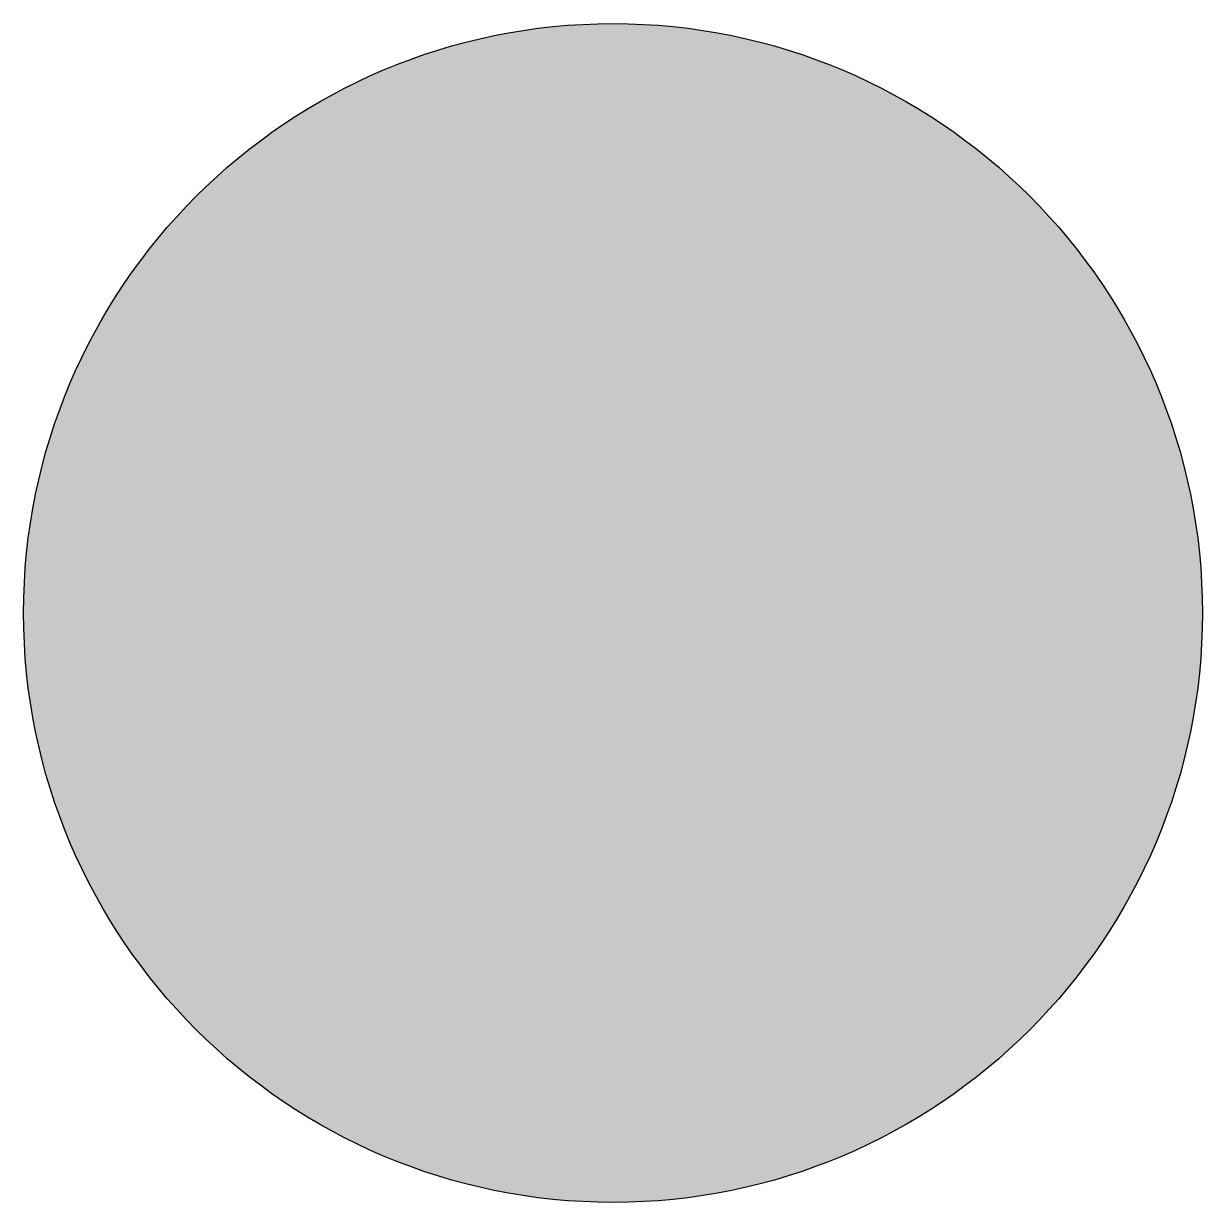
# Model space of a CAD drawing. Extents: x -2 to 2, y -2 to 2.
import ezdxf

# ---------------------------------------------------------------- set-up
doc = ezdxf.new("R2010")
doc.units = 0
doc.header["$LTSCALE"] = 0.2

msp = doc.modelspace()

# ---------------------------------------------------------------- hatches: boundary and pattern name
h = msp.add_hatch(color=256)
h.dxf.hatch_style = 1
h.paths.add_polyline_path([(2, 0, 1), (-2, 0, 1)])

# ---------------------------------------------------------------- linework, layer by layer
msp.add_circle((0, 0), 2)

doc.saveas('drawing.dxf')
